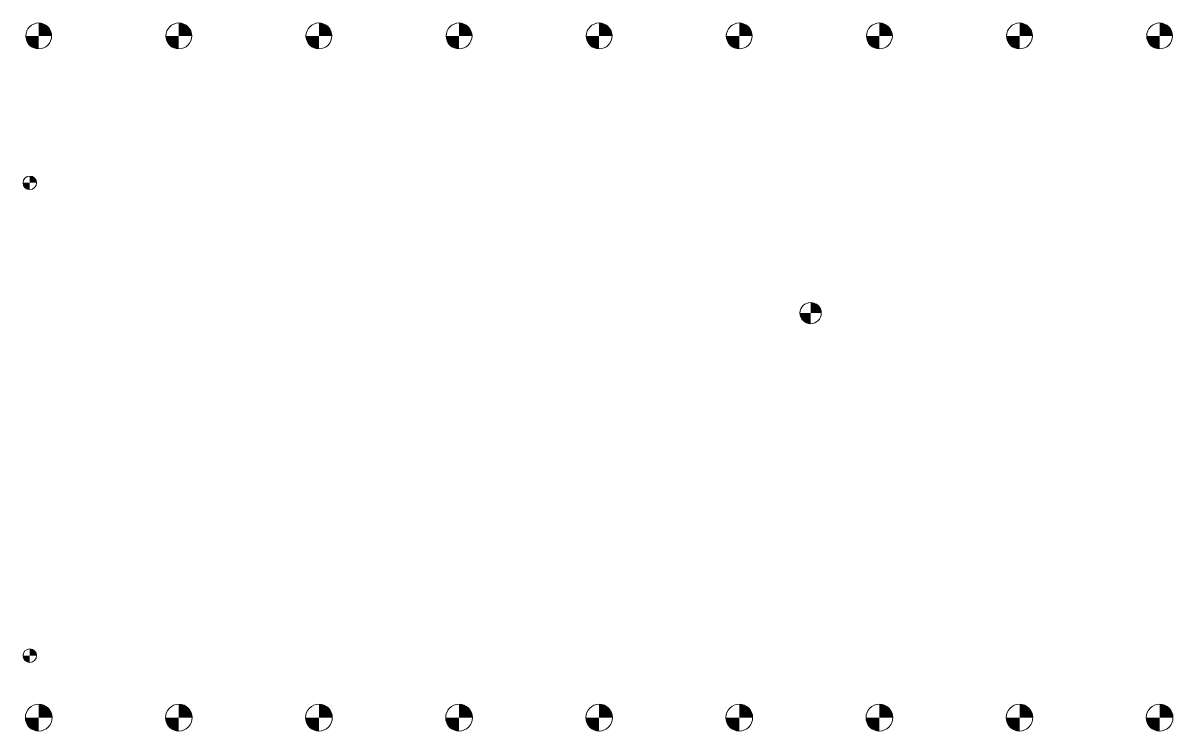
# Model space of a CAD drawing. Header units: millimetres. Extents: x -284 to 1188, y -83 to 840.
# Drawn here: x -284.2 to -13.3, y -83.5 to 83.4 of the extents above; entities that cross this region are included whole.
import ezdxf

# ---------------------------------------------------------------- set-up
doc = ezdxf.new("R2010")
doc.units = ezdxf.units.MM
doc.header["$LTSCALE"] = 2

# ---------------------------------------------------------------- blocks, each defined once
blk = doc.blocks.new('SW_DOWELSYMBOL_9')
at = {"linetype": 'Continuous', "lineweight": 0}
h = blk.add_hatch(color=0, dxfattribs=at)
edge = h.paths.add_edge_path(flags=0)
edge.add_arc((0, 0), 3.05, 0, 90)
edge.add_line((0, 3.05), (0, 0))
edge.add_line((0, 0), (3.05, 0))
h = blk.add_hatch(color=0, dxfattribs=at)
edge = h.paths.add_edge_path(flags=0)
edge.add_arc((0, 0), 3.05, 180, 270)
edge.add_line((0, -3.05), (0, 0))
edge.add_line((0, 0), (-3.05, 0))
at = {"color": 0, "linetype": 'Continuous', "lineweight": 0}
blk.add_circle((0, 0), 3.05, dxfattribs=at)
blk = doc.blocks.new('SW_DOWELSYMBOL_10')
at = {"linetype": 'Continuous', "lineweight": 0}
h = blk.add_hatch(color=0, dxfattribs=at)
edge = h.paths.add_edge_path(flags=0)
edge.add_arc((0, 0), 3.05, 0, 90)
edge.add_line((0, 3.05), (0, 0))
edge.add_line((0, 0), (3.05, 0))
h = blk.add_hatch(color=0, dxfattribs=at)
edge = h.paths.add_edge_path(flags=0)
edge.add_arc((0, 0), 3.05, 180, 270)
edge.add_line((0, -3.05), (0, 0))
edge.add_line((0, 0), (-3.05, 0))
at = {"color": 0, "linetype": 'Continuous', "lineweight": 0}
blk.add_circle((0, 0), 3.05, dxfattribs=at)
blk = doc.blocks.new('SW_DOWELSYMBOL_11')
at = {"linetype": 'Continuous', "lineweight": 0}
h = blk.add_hatch(color=0, dxfattribs=at)
edge = h.paths.add_edge_path(flags=0)
edge.add_arc((0, 0), 3.05, 0, 90)
edge.add_line((0, 3.05), (0, 0))
edge.add_line((0, 0), (3.05, 0))
h = blk.add_hatch(color=0, dxfattribs=at)
edge = h.paths.add_edge_path(flags=0)
edge.add_arc((0, 0), 3.05, 180, 270)
edge.add_line((0, -3.05), (0, 0))
edge.add_line((0, 0), (-3.05, 0))
at = {"color": 0, "linetype": 'Continuous', "lineweight": 0}
blk.add_circle((0, 0), 3.05, dxfattribs=at)
blk = doc.blocks.new('SW_DOWELSYMBOL_12')
at = {"linetype": 'Continuous', "lineweight": 0}
h = blk.add_hatch(color=0, dxfattribs=at)
edge = h.paths.add_edge_path(flags=0)
edge.add_arc((0, 0), 3.05, 0, 90)
edge.add_line((0, 3.05), (0, 0))
edge.add_line((0, 0), (3.05, 0))
h = blk.add_hatch(color=0, dxfattribs=at)
edge = h.paths.add_edge_path(flags=0)
edge.add_arc((0, 0), 3.05, 180, 270)
edge.add_line((0, -3.05), (0, 0))
edge.add_line((0, 0), (-3.05, 0))
at = {"color": 0, "linetype": 'Continuous', "lineweight": 0}
blk.add_circle((0, 0), 3.05, dxfattribs=at)
blk = doc.blocks.new('SW_DOWELSYMBOL_13')
at = {"linetype": 'Continuous', "lineweight": 0}
h = blk.add_hatch(color=0, dxfattribs=at)
edge = h.paths.add_edge_path(flags=0)
edge.add_arc((0, 0), 3.05, 0, 90)
edge.add_line((0, 3.05), (0, 0))
edge.add_line((0, 0), (3.05, 0))
h = blk.add_hatch(color=0, dxfattribs=at)
edge = h.paths.add_edge_path(flags=0)
edge.add_arc((0, 0), 3.05, 180, 270)
edge.add_line((0, -3.05), (0, 0))
edge.add_line((0, 0), (-3.05, 0))
at = {"color": 0, "linetype": 'Continuous', "lineweight": 0}
blk.add_circle((0, 0), 3.05, dxfattribs=at)
blk = doc.blocks.new('SW_DOWELSYMBOL_14')
at = {"linetype": 'Continuous', "lineweight": 0}
h = blk.add_hatch(color=0, dxfattribs=at)
edge = h.paths.add_edge_path(flags=0)
edge.add_arc((0, 0), 3.05, 0, 90)
edge.add_line((0, 3.05), (0, 0))
edge.add_line((0, 0), (3.05, 0))
h = blk.add_hatch(color=0, dxfattribs=at)
edge = h.paths.add_edge_path(flags=0)
edge.add_arc((0, 0), 3.05, 180, 270)
edge.add_line((0, -3.05), (0, 0))
edge.add_line((0, 0), (-3.05, 0))
at = {"color": 0, "linetype": 'Continuous', "lineweight": 0}
blk.add_circle((0, 0), 3.05, dxfattribs=at)
blk = doc.blocks.new('SW_DOWELSYMBOL_15')
at = {"linetype": 'Continuous', "lineweight": 0}
h = blk.add_hatch(color=0, dxfattribs=at)
edge = h.paths.add_edge_path(flags=0)
edge.add_arc((0, 0), 3.05, 0, 90)
edge.add_line((0, 3.05), (0, 0))
edge.add_line((0, 0), (3.05, 0))
h = blk.add_hatch(color=0, dxfattribs=at)
edge = h.paths.add_edge_path(flags=0)
edge.add_arc((0, 0), 3.05, 180, 270)
edge.add_line((0, -3.05), (0, 0))
edge.add_line((0, 0), (-3.05, 0))
at = {"color": 0, "linetype": 'Continuous', "lineweight": 0}
blk.add_circle((0, 0), 3.05, dxfattribs=at)
blk = doc.blocks.new('SW_DOWELSYMBOL_16')
at = {"linetype": 'Continuous', "lineweight": 0}
h = blk.add_hatch(color=0, dxfattribs=at)
edge = h.paths.add_edge_path(flags=0)
edge.add_arc((0, 0), 3.05, 0, 90)
edge.add_line((0, 3.05), (0, 0))
edge.add_line((0, 0), (3.05, 0))
h = blk.add_hatch(color=0, dxfattribs=at)
edge = h.paths.add_edge_path(flags=0)
edge.add_arc((0, 0), 3.05, 180, 270)
edge.add_line((0, -3.05), (0, 0))
edge.add_line((0, 0), (-3.05, 0))
at = {"color": 0, "linetype": 'Continuous', "lineweight": 0}
blk.add_circle((0, 0), 3.05, dxfattribs=at)
blk = doc.blocks.new('SW_DOWELSYMBOL_17')
at = {"linetype": 'Continuous', "lineweight": 0}
h = blk.add_hatch(color=0, dxfattribs=at)
edge = h.paths.add_edge_path(flags=0)
edge.add_arc((0, 0), 3.05, 0, 90)
edge.add_line((0, 3.05), (0, 0))
edge.add_line((0, 0), (3.05, 0))
h = blk.add_hatch(color=0, dxfattribs=at)
edge = h.paths.add_edge_path(flags=0)
edge.add_arc((0, 0), 3.05, 180, 270)
edge.add_line((0, -3.05), (0, 0))
edge.add_line((0, 0), (-3.05, 0))
at = {"color": 0, "linetype": 'Continuous', "lineweight": 0}
blk.add_circle((0, 0), 3.05, dxfattribs=at)
blk = doc.blocks.new('SW_DOWELSYMBOL_27')
at = {"linetype": 'Continuous', "lineweight": 0}
h = blk.add_hatch(color=0, dxfattribs=at)
edge = h.paths.add_edge_path(flags=0)
edge.add_arc((0, 0), 3.15, 0, 90)
edge.add_line((0, 3.15), (0, 0))
edge.add_line((0, 0), (3.15, 0))
h = blk.add_hatch(color=0, dxfattribs=at)
edge = h.paths.add_edge_path(flags=0)
edge.add_arc((0, 0), 3.15, 180, 270)
edge.add_line((0, -3.15), (0, 0))
edge.add_line((0, 0), (-3.15, 0))
at = {"color": 0, "linetype": 'Continuous', "lineweight": 0}
blk.add_circle((0, 0), 3.15, dxfattribs=at)
blk = doc.blocks.new('SW_DOWELSYMBOL_28')
at = {"linetype": 'Continuous', "lineweight": 0}
h = blk.add_hatch(color=0, dxfattribs=at)
edge = h.paths.add_edge_path(flags=0)
edge.add_arc((0, 0), 3.15, 0, 90)
edge.add_line((0, 3.15), (0, 0))
edge.add_line((0, 0), (3.15, 0))
h = blk.add_hatch(color=0, dxfattribs=at)
edge = h.paths.add_edge_path(flags=0)
edge.add_arc((0, 0), 3.15, 180, 270)
edge.add_line((0, -3.15), (0, 0))
edge.add_line((0, 0), (-3.15, 0))
at = {"color": 0, "linetype": 'Continuous', "lineweight": 0}
blk.add_circle((0, 0), 3.15, dxfattribs=at)
blk = doc.blocks.new('SW_DOWELSYMBOL_29')
at = {"linetype": 'Continuous', "lineweight": 0}
h = blk.add_hatch(color=0, dxfattribs=at)
edge = h.paths.add_edge_path(flags=0)
edge.add_arc((0, 0), 3.15, 0, 90)
edge.add_line((0, 3.15), (0, 0))
edge.add_line((0, 0), (3.15, 0))
h = blk.add_hatch(color=0, dxfattribs=at)
edge = h.paths.add_edge_path(flags=0)
edge.add_arc((0, 0), 3.15, 180, 270)
edge.add_line((0, -3.15), (0, 0))
edge.add_line((0, 0), (-3.15, 0))
at = {"color": 0, "linetype": 'Continuous', "lineweight": 0}
blk.add_circle((0, 0), 3.15, dxfattribs=at)
blk = doc.blocks.new('SW_DOWELSYMBOL_30')
at = {"linetype": 'Continuous', "lineweight": 0}
h = blk.add_hatch(color=0, dxfattribs=at)
edge = h.paths.add_edge_path(flags=0)
edge.add_arc((0, 0), 3.15, 0, 90)
edge.add_line((0, 3.15), (0, 0))
edge.add_line((0, 0), (3.15, 0))
h = blk.add_hatch(color=0, dxfattribs=at)
edge = h.paths.add_edge_path(flags=0)
edge.add_arc((0, 0), 3.15, 180, 270)
edge.add_line((0, -3.15), (0, 0))
edge.add_line((0, 0), (-3.15, 0))
at = {"color": 0, "linetype": 'Continuous', "lineweight": 0}
blk.add_circle((0, 0), 3.15, dxfattribs=at)
blk = doc.blocks.new('SW_DOWELSYMBOL_31')
at = {"linetype": 'Continuous', "lineweight": 0}
h = blk.add_hatch(color=0, dxfattribs=at)
edge = h.paths.add_edge_path(flags=0)
edge.add_arc((0, 0), 3.15, 0, 90)
edge.add_line((0, 3.15), (0, 0))
edge.add_line((0, 0), (3.15, 0))
h = blk.add_hatch(color=0, dxfattribs=at)
edge = h.paths.add_edge_path(flags=0)
edge.add_arc((0, 0), 3.15, 180, 270)
edge.add_line((0, -3.15), (0, 0))
edge.add_line((0, 0), (-3.15, 0))
at = {"color": 0, "linetype": 'Continuous', "lineweight": 0}
blk.add_circle((0, 0), 3.15, dxfattribs=at)
blk = doc.blocks.new('SW_DOWELSYMBOL_32')
at = {"linetype": 'Continuous', "lineweight": 0}
h = blk.add_hatch(color=0, dxfattribs=at)
edge = h.paths.add_edge_path(flags=0)
edge.add_arc((0, 0), 3.15, 0, 90)
edge.add_line((0, 3.15), (0, 0))
edge.add_line((0, 0), (3.15, 0))
h = blk.add_hatch(color=0, dxfattribs=at)
edge = h.paths.add_edge_path(flags=0)
edge.add_arc((0, 0), 3.15, 180, 270)
edge.add_line((0, -3.15), (0, 0))
edge.add_line((0, 0), (-3.15, 0))
at = {"color": 0, "linetype": 'Continuous', "lineweight": 0}
blk.add_circle((0, 0), 3.15, dxfattribs=at)
blk = doc.blocks.new('SW_DOWELSYMBOL_33')
at = {"linetype": 'Continuous', "lineweight": 0}
h = blk.add_hatch(color=0, dxfattribs=at)
edge = h.paths.add_edge_path(flags=0)
edge.add_arc((0, 0), 3.15, 0, 90)
edge.add_line((0, 3.15), (0, 0))
edge.add_line((0, 0), (3.15, 0))
h = blk.add_hatch(color=0, dxfattribs=at)
edge = h.paths.add_edge_path(flags=0)
edge.add_arc((0, 0), 3.15, 180, 270)
edge.add_line((0, -3.15), (0, 0))
edge.add_line((0, 0), (-3.15, 0))
at = {"color": 0, "linetype": 'Continuous', "lineweight": 0}
blk.add_circle((0, 0), 3.15, dxfattribs=at)
blk = doc.blocks.new('SW_DOWELSYMBOL_34')
at = {"linetype": 'Continuous', "lineweight": 0}
h = blk.add_hatch(color=0, dxfattribs=at)
edge = h.paths.add_edge_path(flags=0)
edge.add_arc((0, 0), 3.15, 0, 90)
edge.add_line((0, 3.15), (0, 0))
edge.add_line((0, 0), (3.15, 0))
h = blk.add_hatch(color=0, dxfattribs=at)
edge = h.paths.add_edge_path(flags=0)
edge.add_arc((0, 0), 3.15, 180, 270)
edge.add_line((0, -3.15), (0, 0))
edge.add_line((0, 0), (-3.15, 0))
at = {"color": 0, "linetype": 'Continuous', "lineweight": 0}
blk.add_circle((0, 0), 3.15, dxfattribs=at)
blk = doc.blocks.new('SW_DOWELSYMBOL_35')
at = {"linetype": 'Continuous', "lineweight": 0}
h = blk.add_hatch(color=0, dxfattribs=at)
edge = h.paths.add_edge_path(flags=0)
edge.add_arc((0, 0), 3.15, 0, 90)
edge.add_line((0, 3.15), (0, 0))
edge.add_line((0, 0), (3.15, 0))
h = blk.add_hatch(color=0, dxfattribs=at)
edge = h.paths.add_edge_path(flags=0)
edge.add_arc((0, 0), 3.15, 180, 270)
edge.add_line((0, -3.15), (0, 0))
edge.add_line((0, 0), (-3.15, 0))
at = {"color": 0, "linetype": 'Continuous', "lineweight": 0}
blk.add_circle((0, 0), 3.15, dxfattribs=at)
blk = doc.blocks.new('SW_DOWELSYMBOL_38')
at = {"linetype": 'Continuous', "lineweight": 0}
h = blk.add_hatch(color=0, dxfattribs=at)
edge = h.paths.add_edge_path(flags=0)
edge.add_arc((0, 0), 1.6, 180, 270)
edge.add_line((0, -1.6), (0, 0))
edge.add_line((0, 0), (-1.6, 0))
h = blk.add_hatch(color=0, dxfattribs=at)
edge = h.paths.add_edge_path(flags=0)
edge.add_arc((0, 0), 1.6, 0, 90)
edge.add_line((0, 1.6), (0, 0))
edge.add_line((0, 0), (1.6, 0))
at = {"color": 0, "linetype": 'Continuous', "lineweight": 0}
blk.add_circle((0, 0), 1.6, dxfattribs=at)
blk = doc.blocks.new('SW_DOWELSYMBOL_39')
at = {"linetype": 'Continuous', "lineweight": 0}
h = blk.add_hatch(color=0, dxfattribs=at)
edge = h.paths.add_edge_path(flags=0)
edge.add_arc((0, 0), 1.6, 180, 270)
edge.add_line((0, -1.6), (0, 0))
edge.add_line((0, 0), (-1.6, 0))
h = blk.add_hatch(color=0, dxfattribs=at)
edge = h.paths.add_edge_path(flags=0)
edge.add_arc((0, 0), 1.6, 0, 90)
edge.add_line((0, 1.6), (0, 0))
edge.add_line((0, 0), (1.6, 0))
at = {"color": 0, "linetype": 'Continuous', "lineweight": 0}
blk.add_circle((0, 0), 1.6, dxfattribs=at)
blk = doc.blocks.new('SW_DOWELSYMBOL_41')
at = {"linetype": 'Continuous', "lineweight": 0}
h = blk.add_hatch(color=0, dxfattribs=at)
edge = h.paths.add_edge_path(flags=0)
edge.add_arc((0, 0), 2.5, 180, 270)
edge.add_line((0, -2.5), (0, 0))
edge.add_line((0, 0), (-2.5, 0))
h = blk.add_hatch(color=0, dxfattribs=at)
edge = h.paths.add_edge_path(flags=0)
edge.add_arc((0, 0), 2.5, 0, 90)
edge.add_line((0, 2.5), (0, 0))
edge.add_line((0, 0), (2.5, 0))
at = {"color": 0, "linetype": 'Continuous', "lineweight": 0}
blk.add_circle((0, 0), 2.5, dxfattribs=at)
blk = doc.blocks.new('SW_DOWELSYMBOL_43')
at = {"linetype": 'Continuous', "lineweight": 0}
h = blk.add_hatch(color=0, dxfattribs=at)
edge = h.paths.add_edge_path(flags=0)
edge.add_arc((0, 0), 2.5, 180, 270)
edge.add_line((0, -2.5), (0, 0))
edge.add_line((0, 0), (-2.5, 0))
h = blk.add_hatch(color=0, dxfattribs=at)
edge = h.paths.add_edge_path(flags=0)
edge.add_arc((0, 0), 2.5, 0, 90)
edge.add_line((0, 2.5), (0, 0))
edge.add_line((0, 0), (2.5, 0))
at = {"color": 0, "linetype": 'Continuous', "lineweight": 0}
blk.add_circle((0, 0), 2.5, dxfattribs=at)

msp = doc.modelspace()

# ---------------------------------------------------------------- block references
at = {"color": 7, "linetype": 'Continuous', "lineweight": 0}
for name, p in [('SW_DOWELSYMBOL_17', (-280.5, 80.3)), ('SW_DOWELSYMBOL_16', (-247.5, 80.3)), ('SW_DOWELSYMBOL_15', (-214.5, 80.3)), ('SW_DOWELSYMBOL_14', (-181.5, 80.3)), ('SW_DOWELSYMBOL_13', (-148.5, 80.3)), ('SW_DOWELSYMBOL_12', (-115.5, 80.3)), ('SW_DOWELSYMBOL_11', (-82.5, 80.3)), ('SW_DOWELSYMBOL_10', (-49.5, 80.3)), ('SW_DOWELSYMBOL_9', (-16.5, 80.3)), ('SW_DOWELSYMBOL_39', (-282.6, 45.7)), ('SW_DOWELSYMBOL_41', (-98.7, 15)), ('SW_DOWELSYMBOL_43', (-98.7, 15)), ('SW_DOWELSYMBOL_38', (-282.6, -65.7)), ('SW_DOWELSYMBOL_35', (-280.5, -80.3)), ('SW_DOWELSYMBOL_34', (-247.5, -80.3)), ('SW_DOWELSYMBOL_33', (-214.5, -80.3)), ('SW_DOWELSYMBOL_32', (-181.5, -80.3)), ('SW_DOWELSYMBOL_31', (-148.5, -80.3)), ('SW_DOWELSYMBOL_30', (-115.5, -80.3)), ('SW_DOWELSYMBOL_29', (-82.5, -80.3)), ('SW_DOWELSYMBOL_28', (-49.5, -80.3)), ('SW_DOWELSYMBOL_27', (-16.5, -80.3))]:
    msp.add_blockref(name, p, dxfattribs=at)

doc.saveas('drawing.dxf')
